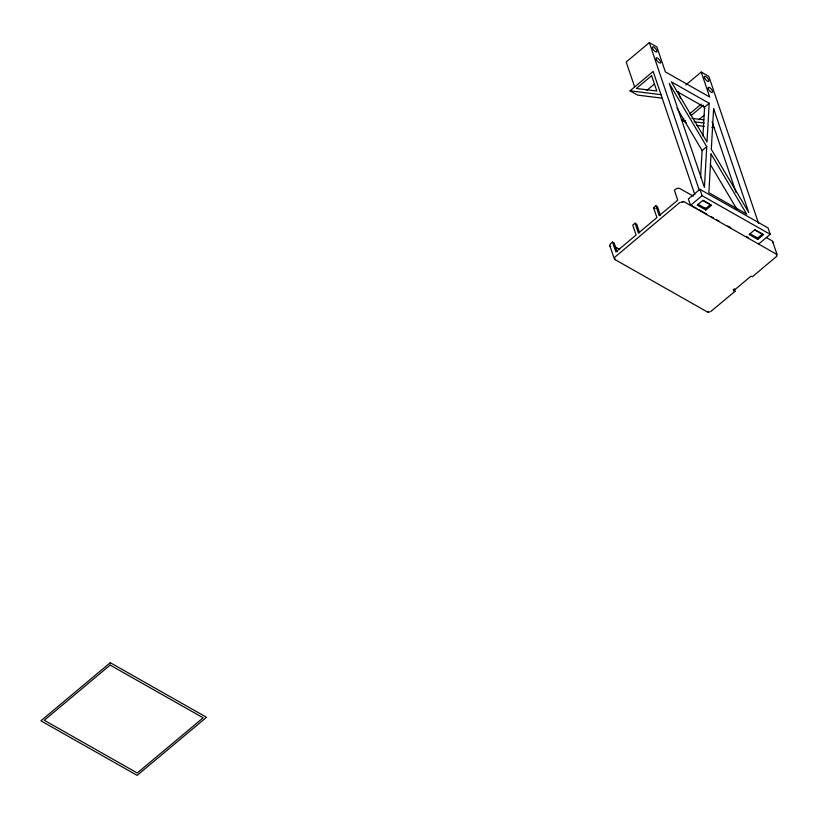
<?xml version="1.0" encoding="UTF-8"?>
<svg xmlns="http://www.w3.org/2000/svg" width="818" height="818" viewBox="0 0 818 818"><rect width="100%" height="100%" fill="white"/><g stroke="black" fill="none" stroke-linecap="round" stroke-linejoin="round"><path stroke-width="1.23" d="M614.727 258.171L615.085 259.654L614.604 259.245M776.824 255.819L776.282 253.764L776.803 254.316M700.597 177.25L702.11 150.563L676.915 108.058M702.938 135.89L704.564 107.168L709.186 103.293L671.333 81.841L706.997 142.005L709.186 103.293M706.732 146.688L704.431 187.353L669.267 83.477L706.732 146.688L702.11 150.563M776.711 256.279L752.407 276.77L750.975 276.177L733.634 290.697L735.065 291.3L734.278 288.713M679.962 202.343L614.696 257.281M685.821 84.97L701.241 72.056L709.687 97.015L665.341 71.872L656.895 46.923L649.328 42.628L626.21 61.994L634.656 86.943M662.386 98.191L637.6 95.103L630.034 90.818L653.153 71.452L694.871 194.704M646.823 90.358L654.431 83.988M686.261 122.7L681.936 120.246L683.787 118.702M689.482 113.927L701.169 104.142M691.159 115.502L703.531 105.144M698.736 119.796L704.441 115.011M617.12 251.78L614.144 243.007L612.529 242.087L610.79 243.539A3.262 2.157 -18.7 0 0 610.647 246.709M639.656 232.905L636.69 224.132L635.065 223.212L632.754 225.154L636.097 235.011L615.862 251.954L612.529 242.087M635.065 223.212L638.408 233.079L656.905 217.588L653.562 207.721L655.872 205.788L657.498 206.709L660.463 215.482M699.932 189.316L688.367 198.999L690.535 205.379L702.089 195.696L699.932 189.316L768.061 227.946L770.229 234.326L758.664 244.009L758.47 243.427M705.862 210.011L711.64 205.165L702.989 200.267L697.212 205.103L705.862 210.011L705.136 207.884M757.775 239.439L763.552 234.602L754.902 229.694L749.114 234.531L757.775 239.439L757.049 237.312M735.065 291.3L710.597 311.648M682.284 202.251L683.592 201.473L776.221 254.061M682.703 201.831L683.592 201.473M681.005 202.281L681.844 201.964M615.269 259.746L707.202 311.863L709.318 311.893M707.826 312.087L708.848 312.159M630.034 90.818L661.005 94.663M691.905 118.344L703.909 119.837M681.936 120.246L685.658 120.706M694.329 121.79L704.247 123.017M696.946 125.461L704.38 126.391M711.813 127.311L714.288 127.618M701.241 72.056L708.807 76.35L758.562 223.355M676.445 91.227L704.564 107.168M702.089 195.696L770.229 234.326M702.754 200.471L710.321 204.766L705.699 208.641L698.132 204.347M754.666 229.909L762.233 234.193L757.611 238.069L750.045 233.774M693.296 196.156L680.003 188.621A3.262 2.157 -18.7 0 0 675.525 189.326L674.369 190.297L677.713 200.165L659.216 215.655L655.872 205.788M766.394 237.598L771.926 240.737A3.262 2.157 -18.7 0 1 772.642 242.772M690.341 204.797L696.926 208.539M699.124 209.786L706.824 214.142M711.22 216.637L713.408 217.885M716.711 219.745L718.91 220.993M727.703 225.983L730.995 227.854M746.384 236.576L748.582 237.823M653.562 207.721L655.187 208.641M615.167 246.842L619.615 249.357M710.31 164.398L736.895 209.255M772.693 241.617L777.018 254.378M712.13 121.78L736.036 192.404M703.93 106.32L704.727 108.671M678.122 91.422L680.535 98.549M733.245 289.531L733.634 290.697M649.328 42.628L699.083 189.633M609.87 245.829L614.195 258.6M711.046 153.968L708.858 192.68L746.701 214.142L711.046 153.968M713.613 108.62L711.312 149.285L748.777 212.496L713.613 108.62M651.619 75.706L636.394 88.467L656.793 91.002L651.619 75.706M110.256 662.713L40.9 720.801L137.148 775.372L206.514 717.284L110.256 662.713M110.144 665.085L44.254 720.269L137.26 773L203.15 717.815L110.144 665.085M704.595 78.037A3.262 1.247 50.1 0 0 708.582 81.411A3.262 1.247 50.1 0 0 706.599 77.097A3.262 1.247 50.1 0 0 704.595 78.037M652.549 48.272A3.262 1.247 50.1 0 0 656.496 52.035A3.262 1.247 50.1 0 0 655.003 47.935A3.262 1.247 50.1 0 0 652.549 48.272M656.394 59.581A3.262 1.247 50.1 0 0 660.382 63.017A3.262 1.247 50.1 0 0 658.47 58.722A3.262 1.247 50.1 0 0 656.394 59.581M708.265 88.906A3.262 1.247 50.1 0 0 712.243 92.475A3.262 1.247 50.1 0 0 710.474 88.242A3.262 1.247 50.1 0 0 708.265 88.906"/></g></svg>
